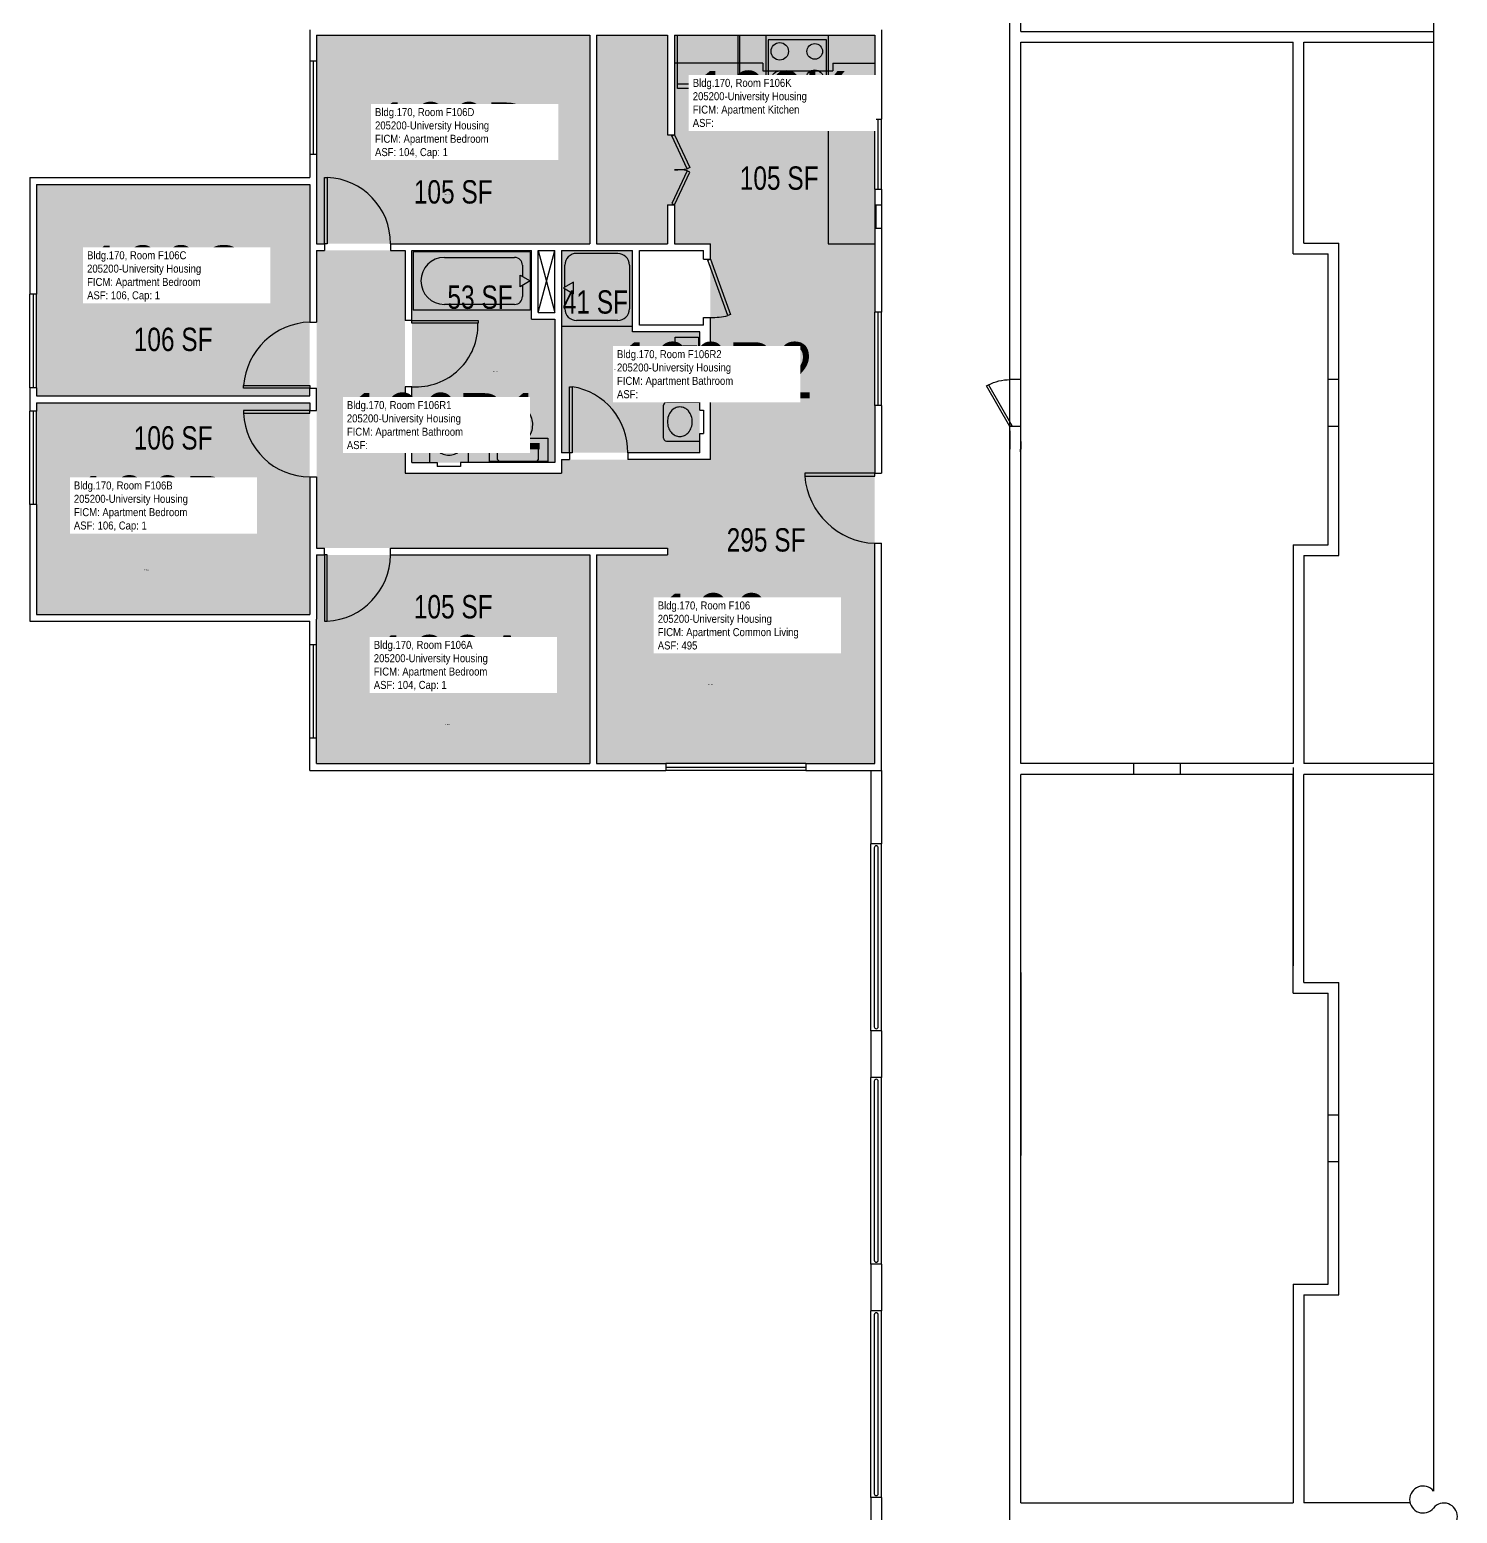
# Model space of a CAD drawing. Header units: inches. Extents: x -56 to 1071, y -144 to 3121.
# Drawn here: x -56 to 677, y 756 to 1519 of the extents above; entities that cross this region are included whole.
import ezdxf
from ezdxf.enums import TextEntityAlignment as Align

# ---------------------------------------------------------------- set-up
doc = ezdxf.new("R2010")
doc.units = ezdxf.units.IN
doc.header["$LTSCALE"] = 10
doc.header["$MEASUREMENT"] = 0
for name, color, linetype in [('A-DOOR', 2, 'CONTINUOUS'), ('A-FLOR', 3, 'CONTINUOUS'), ('A-GLAZ', 1, 'CONTINUOUS'), ('A-IDEN-RNUM', 7, 'CONTINUOUS'), ('A-IDEN-SNUM', 4, 'CONTINUOUS'), ('A-IDEN-VNUM', 4, 'CONTINUOUS'), ('A-WALL', 5, 'CONTINUOUS'), ('AREA-TEXT', 3, 'CONTINUOUS'), ('P-SANR-FIXT', 2, 'CONTINUOUS'), ('Rooms-Category-Color', 7, 'CONTINUOUS'), ('Rooms-College-Color', 7, 'CONTINUOUS'), ('Rooms-Department-Color', 7, 'CONTINUOUS'), ('Rooms-Division-Color', 7, 'CONTINUOUS'), ('Rooms-Information', 7, 'CONTINUOUS')]:
    doc.layers.add(name, color=color, linetype=linetype)
doc.styles.add('CP_AREA', font='arial.ttf', dxfattribs={"height": 15})
doc.styles.add('CP_ROOMSNUMBER', font='arial.ttf', dxfattribs={"height": 1})
doc.styles.add('CP_ROOMVNUMBER', font='arial.ttf', dxfattribs={"width": 0.85, "height": 0.075})

msp = doc.modelspace()

# ---------------------------------------------------------------- hatches: boundary and pattern name
at = {"layer": 'Rooms-Category-Color', "true_color": 0x728ef3}
for points in [[(91.02, 1409), (91.02, 1516.25), (231.52, 1516.25), (231.52, 1409)], [(235.02, 1516.25), (235.02, 1409), (271.52, 1409), (271.52, 1429), (275.02, 1429), (275.02, 1409), (378.02, 1409), (378.02, 1516.25), (275.02, 1516.25), (275.03, 1464.99), (271.52, 1465), (271.52, 1516.25), (235.02, 1516.25)], [(87.52, 1330.75), (87.52, 1439.5), (-52.98, 1439.5), (-52.98, 1330.75)], [(91.02, 1405.51), (91.02, 1252.51), (271.52, 1252.5), (271.52, 1249), (235.02, 1249), (235.02, 1141.75), (378.01, 1141.75), (378.02, 1409), (293.51, 1409), (293.51, 1298), (217.02, 1298), (217.02, 1291), (136.52, 1291), (136.52, 1405.5)], [(140.02, 1405.5), (140.02, 1296.5), (213.52, 1296.5), (213.52, 1370.12), (201.52, 1370.12), (201.52, 1405.5)], [(217.02, 1405.5), (217.02, 1301.5), (288.01, 1301.5), (288.02, 1363.62), (253.52, 1363.63), (253.52, 1405.5)], [(87.52, 1218.5), (87.52, 1327.25), (-52.98, 1327.25), (-52.98, 1218.5)], [(231.52, 1249), (231.52, 1141.75), (91.02, 1141.75), (91.02, 1249)]]:
    msp.add_hatch(color=171, dxfattribs=at).paths.add_polyline_path(points)
at = {"layer": 'Rooms-College-Color', "true_color": 0xadadad}
for points in [[(91.02, 1409), (91.02, 1516.25), (231.52, 1516.25), (231.52, 1409)], [(235.02, 1516.25), (235.02, 1409), (271.52, 1409), (271.52, 1429), (275.02, 1429), (275.02, 1409), (378.02, 1409), (378.02, 1516.25), (275.02, 1516.25), (275.03, 1464.99), (271.52, 1465), (271.52, 1516.25), (235.02, 1516.25)], [(87.52, 1330.75), (87.52, 1439.5), (-52.98, 1439.5), (-52.98, 1330.75)], [(91.02, 1405.51), (91.02, 1252.51), (271.52, 1252.5), (271.52, 1249), (235.02, 1249), (235.02, 1141.75), (378.01, 1141.75), (378.02, 1409), (293.51, 1409), (293.51, 1298), (217.02, 1298), (217.02, 1291), (136.52, 1291), (136.52, 1405.5)], [(140.02, 1405.5), (140.02, 1296.5), (213.52, 1296.5), (213.52, 1370.12), (201.52, 1370.12), (201.52, 1405.5)], [(217.02, 1405.5), (217.02, 1301.5), (288.01, 1301.5), (288.02, 1363.62), (253.52, 1363.63), (253.52, 1405.5)], [(87.52, 1218.5), (87.52, 1327.25), (-52.98, 1327.25), (-52.98, 1218.5)], [(231.52, 1249), (231.52, 1141.75), (91.02, 1141.75), (91.02, 1249)]]:
    msp.add_hatch(color=253, dxfattribs=at).paths.add_polyline_path(points)
at = {"layer": 'Rooms-Department-Color', "true_color": 0x604aed}
for points in [[(91.02, 1409), (91.02, 1516.25), (231.52, 1516.25), (231.52, 1409)], [(235.02, 1516.25), (235.02, 1409), (271.52, 1409), (271.52, 1429), (275.02, 1429), (275.02, 1409), (378.02, 1409), (378.02, 1516.25), (275.02, 1516.25), (275.03, 1464.99), (271.52, 1465), (271.52, 1516.25), (235.02, 1516.25)], [(87.52, 1330.75), (87.52, 1439.5), (-52.98, 1439.5), (-52.98, 1330.75)], [(91.02, 1405.51), (91.02, 1252.51), (271.52, 1252.5), (271.52, 1249), (235.02, 1249), (235.02, 1141.75), (378.01, 1141.75), (378.02, 1409), (293.51, 1409), (293.51, 1298), (217.02, 1298), (217.02, 1291), (136.52, 1291), (136.52, 1405.5)], [(140.02, 1405.5), (140.02, 1296.5), (213.52, 1296.5), (213.52, 1370.12), (201.52, 1370.12), (201.52, 1405.5)], [(217.02, 1405.5), (217.02, 1301.5), (288.01, 1301.5), (288.02, 1363.62), (253.52, 1363.63), (253.52, 1405.5)], [(87.52, 1218.5), (87.52, 1327.25), (-52.98, 1327.25), (-52.98, 1218.5)], [(231.52, 1249), (231.52, 1141.75), (91.02, 1141.75), (91.02, 1249)]]:
    msp.add_hatch(color=173, dxfattribs=at).paths.add_polyline_path(points)
at = {"layer": 'Rooms-Division-Color', "true_color": 0x604aed}
for points in [[(91.02, 1409), (91.02, 1516.25), (231.52, 1516.25), (231.52, 1409)], [(235.02, 1516.25), (235.02, 1409), (271.52, 1409), (271.52, 1429), (275.02, 1429), (275.02, 1409), (378.02, 1409), (378.02, 1516.25), (275.02, 1516.25), (275.03, 1464.99), (271.52, 1465), (271.52, 1516.25), (235.02, 1516.25)], [(87.52, 1330.75), (87.52, 1439.5), (-52.98, 1439.5), (-52.98, 1330.75)], [(91.02, 1405.51), (91.02, 1252.51), (271.52, 1252.5), (271.52, 1249), (235.02, 1249), (235.02, 1141.75), (378.01, 1141.75), (378.02, 1409), (293.51, 1409), (293.51, 1298), (217.02, 1298), (217.02, 1291), (136.52, 1291), (136.52, 1405.5)], [(140.02, 1405.5), (140.02, 1296.5), (213.52, 1296.5), (213.52, 1370.12), (201.52, 1370.12), (201.52, 1405.5)], [(217.02, 1405.5), (217.02, 1301.5), (288.01, 1301.5), (288.02, 1363.62), (253.52, 1363.63), (253.52, 1405.5)], [(87.52, 1218.5), (87.52, 1327.25), (-52.98, 1327.25), (-52.98, 1218.5)], [(231.52, 1249), (231.52, 1141.75), (91.02, 1141.75), (91.02, 1249)]]:
    msp.add_hatch(color=173, dxfattribs=at).paths.add_polyline_path(points)

# ---------------------------------------------------------------- linework, layer by layer
at = {"layer": 'A-DOOR'}
for p, q in [((273.72, 1464.4), (275, 1464.99)), ((281.6, 1447.55), (273.72, 1464.4)), ((275, 1464.99), (282.88, 1448.15)), ((95.01, 1442.99), (96.42, 1442.99)), ((95.01, 1408.99), (95.01, 1442.99)), ((96.42, 1442.99), (96.42, 1408.99)), ((281.6, 1446.44), (273.73, 1429.59)), ((275.01, 1428.99), (282.88, 1445.84)), ((282.88, 1448.15), (281.6, 1447.55)), ((282.88, 1445.84), (281.6, 1446.44)), ((273.73, 1429.59), (275.01, 1428.99)), ((96.42, 1408.99), (95.01, 1408.99)), ((292.18, 1400.51), (293.51, 1400.99)), ((302.48, 1372.04), (292.18, 1400.51)), ((293.51, 1400.99), (303.81, 1372.52)), ((140.01, 1369.49), (174.01, 1369.49)), ((140.01, 1368.07), (140.01, 1369.49)), ((174.01, 1368.07), (140.01, 1368.07)), ((174.01, 1369.49), (174.01, 1368.07)), ((303.81, 1372.52), (302.48, 1372.04)), ((53.51, 1336.15), (87.51, 1336.16)), ((53.51, 1334.74), (53.51, 1336.15)), ((87.51, 1334.74), (53.51, 1334.74)), ((87.51, 1336.16), (87.51, 1334.74)), ((221.01, 1335.49), (222.42, 1335.49)), ((221.01, 1301.49), (221.01, 1335.49)), ((222.42, 1335.49), (222.43, 1301.49)), ((53.51, 1323.24), (53.51, 1321.82)), ((87.51, 1323.24), (53.51, 1323.24)), ((53.51, 1321.82), (87.51, 1321.82)), ((87.51, 1321.82), (87.51, 1323.24)), ((222.43, 1301.49), (221.01, 1301.49)), ((342.01, 1291), (342.01, 1289.58)), ((378.01, 1291), (342.01, 1291)), ((342.01, 1289.58), (378.01, 1289.58)), ((378.01, 1289.58), (378.01, 1291)), ((95.01, 1248.99), (95.01, 1214.99)), ((96.43, 1248.99), (95.01, 1248.99)), ((96.43, 1214.99), (96.43, 1248.99)), ((95.01, 1214.99), (96.43, 1214.99))]:
    msp.add_line(p, q, dxfattribs=at)
at = {"layer": 'A-DOOR', "extrusion": (4.67195e-11, -0.000261203, -1)}
for p, q in [((435.51, 1335.91), (436.38, 1336.41)), ((447.51, 1315.12), (435.51, 1335.91)), ((436.38, 1336.41), (448.38, 1315.62)), ((448.38, 1315.62), (447.51, 1315.12))]:
    msp.add_line(p, q, dxfattribs=at)
at = {"layer": 'A-DOOR'}
for centre, radius, start, end in [((95.24, 1409.24), 33.77, 359.56889, 87.99667), ((276.17, 1472.67), 25.7, 267.40132, 282.20654), ((276.17, 1421.32), 25.7, 77.79676, 92.60199), ((88.83, 1333.33), 35.43, 92.13623, 175.42932), ((142.13, 1367.3), 31.88, 266.18082, 1.38474), ((292.58, 1417.53), 46.56, 271.1383, 282.27137), ((217.16, 1302.05), 33.85, 359.05692, 81.053), ((87.46, 1323.22), 33.98, 182.35672, 270.08434), ((379.49, 1292.56), 37.6, 184.5536, 267.74935), ((94.63, 1249.32), 34.38, 272.99788, 359.44317)]:
    msp.add_arc(centre, radius, start, end, dxfattribs=at)
at = {"layer": 'A-DOOR', "extrusion": (4.67195e-11, -0.000261203, -1)}
msp.add_arc((-447.57, 1314.72, -0.34), 24.4, 62.71182, 89.87631, dxfattribs=at)
at = {"layer": 'A-FLOR'}
for p, q in [((205.01, 1405.5), (213.51, 1373.62)), ((205.01, 1373.62), (213.51, 1405.49)), ((377.76, 1098.5), (377.76, 1006.5)), ((379.76, 1006.5), (379.76, 1098.5)), ((377.76, 978.5), (377.76, 886.5)), ((379.76, 886.5), (379.76, 978.5)), ((377.76, 858.5), (377.76, 766.5)), ((379.76, 766.5), (379.76, 858.5))]:
    msp.add_line(p, q, dxfattribs=at)
for centre, start, end in [((378.76, 1098.5), 0, 180), ((378.76, 1006.5), 180, 0), ((378.76, 978.5), 0, 180), ((378.76, 886.5), 180, 0), ((378.76, 858.5), 0, 180), ((378.76, 766.5), 180, 0)]:
    msp.add_arc(centre, 1, start, end, dxfattribs=at)
at = {"layer": 'A-GLAZ'}
for p, q in [((87.5, 1502.99), (87.5, 1454.99)), ((89.25, 1502.99), (89.25, 1454.99)), ((91, 1502.99), (91, 1454.99)), ((378.01, 1437), (378, 1473)), ((379.76, 1437), (379.75, 1473)), ((381.51, 1437), (381.5, 1473)), ((-56.49, 1334.98), (-56.49, 1382.98)), ((-54.74, 1382.98), (-54.74, 1334.98)), ((-52.99, 1334.98), (-52.99, 1382.98)), ((378.01, 1325.87), (378.01, 1373.87)), ((379.76, 1325.87), (379.76, 1373.87)), ((381.51, 1325.87), (381.51, 1373.87)), ((-56.49, 1274.98), (-56.49, 1322.98)), ((-54.74, 1322.98), (-54.74, 1274.98)), ((-52.99, 1274.98), (-52.99, 1322.98)), ((87.51, 1154.99), (87.51, 1202.99)), ((89.26, 1202.99), (89.26, 1154.99)), ((91.01, 1154.99), (91.01, 1202.99)), ((342.51, 1141.75), (270.51, 1141.74)), ((270.51, 1139.99), (342.51, 1140)), ((342.51, 1138.25), (270.51, 1138.24))]:
    msp.add_line(p, q, dxfattribs=at)
at = {"layer": 'A-WALL'}
for p, q in [((447.51, 761.75), (447.51, 1550)), ((453.01, 1518), (453.01, 1550)), ((665.22, 1554), (665.22, 767.89)), ((87.5, 1518.99), (87.5, 1502.99)), ((381.5, 1519), (381.5, 1473)), ((453.01, 1518), (665.22, 1518)), ((91, 1516.24), (231.5, 1516.24)), ((91, 1516.24), (91, 1502.99)), ((231.5, 1516.24), (231.51, 1408.99)), ((235, 1516.24), (271.5, 1516.24)), ((235, 1516.24), (235.01, 1408.99)), ((271.5, 1516.24), (271.5, 1464.99)), ((275, 1516.24), (378, 1516.25)), ((275, 1516.24), (275, 1464.99)), ((378, 1516.25), (378, 1473)), ((453.01, 1141.75), (453.01, 1512.5)), ((453.01, 1512.5), (593.01, 1512.5)), ((593.01, 1403.75), (593.01, 1512.5)), ((598.51, 1512.5), (665.22, 1512.5)), ((598.51, 1409.25), (598.51, 1512.5)), ((87.5, 1502.99), (91, 1502.99)), ((378, 1473), (381.5, 1473)), ((271.5, 1464.99), (275, 1464.99)), ((87.5, 1454.99), (91, 1454.99)), ((87.5, 1454.99), (87.51, 1442.99)), ((91, 1454.99), (91.01, 1441.99)), ((-56.49, 1442.98), (87.51, 1442.99)), ((-56.49, 1442.98), (-56.49, 1382.98)), ((91.01, 1443.99), (91.01, 1408.99)), ((-52.99, 1439.48), (87.51, 1439.49)), ((-52.99, 1439.48), (-52.99, 1382.98)), ((87.51, 1439.49), (87.51, 1368.74)), ((378.01, 1437), (378.01, 1409)), ((378.01, 1437), (381.51, 1437)), ((381.51, 1437), (381.51, 1429)), ((271.51, 1428.99), (275.01, 1428.99)), ((271.51, 1428.99), (271.51, 1408.99)), ((275.01, 1428.99), (275.01, 1408.99)), ((378.51, 1429), (381.51, 1429)), ((378.51, 1429), (378.51, 1417)), ((381.51, 1429), (381.51, 1417)), ((378.51, 1417), (381.51, 1417)), ((381.51, 1417), (381.51, 1373.87)), ((91.01, 1408.99), (95.01, 1408.99)), ((91.01, 1405.49), (95.01, 1405.49)), ((91.01, 1405.49), (91.01, 1368.74)), ((95.01, 1408.99), (95.01, 1405.49)), ((129.01, 1408.99), (129.01, 1405.49)), ((129.01, 1408.99), (231.51, 1408.99)), ((129.01, 1405.49), (136.51, 1405.49)), ((136.51, 1405.49), (136.51, 1369.49)), ((140.01, 1369.49), (140.01, 1405.49)), ((140.01, 1405.49), (201.51, 1405.49)), ((201.51, 1370.12), (201.51, 1405.49)), ((205.01, 1373.62), (205.01, 1405.49)), ((205.01, 1405.49), (213.51, 1405.49)), ((213.51, 1373.62), (213.51, 1405.49)), ((217.01, 1405.49), (217.01, 1301.49)), ((217.01, 1405.49), (253.51, 1405.49)), ((235.01, 1408.99), (271.51, 1408.99)), ((253.51, 1363.62), (253.51, 1405.49)), ((257.01, 1367.12), (257.01, 1405.49)), ((257.01, 1405.49), (290.01, 1405.49)), ((275.01, 1408.99), (293.51, 1408.99)), ((290.01, 1400.99), (290.01, 1405.49)), ((293.51, 1400.99), (293.51, 1408.99)), ((378.01, 1409), (378.01, 1373.87)), ((593.01, 1403.75), (611.01, 1403.75)), ((598.51, 1409.25), (616.51, 1409.25)), ((611.01, 1254.25), (611.01, 1403.75)), ((616.51, 1248.75), (616.51, 1409.25)), ((290.01, 1400.99), (293.51, 1400.99)), ((-52.99, 1382.98), (-56.49, 1382.98)), ((205.01, 1373.62), (213.51, 1373.62)), ((381.51, 1373.87), (378.01, 1373.87)), ((87.51, 1368.74), (91.01, 1368.74)), ((140.01, 1369.49), (136.51, 1369.49)), ((201.51, 1370.12), (213.51, 1370.12)), ((213.51, 1370.12), (213.51, 1296.49)), ((290.01, 1367.12), (257.01, 1367.12)), ((290.01, 1367.12), (290.01, 1370.99)), ((290.01, 1370.99), (293.51, 1370.99)), ((293.51, 1297.99), (293.51, 1370.99)), ((288.01, 1363.62), (253.51, 1363.62)), ((288.01, 1323.49), (288.01, 1363.62)), ((-52.99, 1334.98), (-56.49, 1334.98)), ((-56.49, 1334.98), (-56.49, 1322.98)), ((-52.99, 1334.98), (-52.99, 1330.73)), ((87.51, 1334.74), (91.01, 1334.74)), ((87.51, 1330.74), (87.51, 1334.74)), ((91.01, 1323.24), (91.01, 1334.74)), ((140.01, 1335.49), (136.51, 1335.49)), ((136.51, 1335.49), (136.51, 1290.99)), ((140.01, 1296.49), (140.01, 1335.49)), ((453.01, 1339.12), (447.51, 1339.12)), ((616.51, 1339.12), (611.01, 1339.12)), ((-52.99, 1330.73), (87.51, 1330.74)), ((-52.99, 1327.23), (87.51, 1327.24)), ((-52.99, 1327.23), (-52.99, 1322.98)), ((87.51, 1327.24), (87.51, 1323.24)), ((-52.99, 1322.98), (-56.49, 1322.98)), ((87.51, 1323.24), (91.01, 1323.24)), ((288.01, 1323.49), (290.01, 1323.49)), ((290.01, 1323.49), (290.01, 1311.49)), ((378.01, 1325.87), (378.01, 1291)), ((381.51, 1325.87), (378.01, 1325.87)), ((381.51, 1325.87), (381.51, 1291)), ((453.01, 1315.12), (447.51, 1315.12)), ((447.51, 1312.82), (447.51, 1303.32)), ((616.51, 1315.12), (611.01, 1315.12)), ((288.01, 1301.49), (288.01, 1311.49)), ((288.01, 1311.49), (290.01, 1311.49)), ((453.01, 1307.32), (453.01, 1303.32)), ((140.01, 1296.49), (153.01, 1296.49)), ((153.01, 1296.49), (153.01, 1294.49)), ((213.51, 1296.49), (165.01, 1296.49)), ((165.01, 1296.49), (165.01, 1294.49)), ((221.01, 1301.49), (217.01, 1301.49)), ((217.01, 1297.99), (221.01, 1297.99)), ((217.01, 1297.99), (217.01, 1290.99)), ((221.01, 1301.49), (221.01, 1297.99)), ((251.01, 1301.49), (251.01, 1297.99)), ((288.01, 1301.49), (251.01, 1301.49)), ((293.51, 1297.99), (251.01, 1297.99)), ((452.89, 1302.08), (452.89, 1303.45)), ((87.51, 1289.24), (91.01, 1289.24)), ((87.51, 1289.24), (87.51, 1218.49)), ((91.01, 1289.24), (91.01, 1252.49)), ((136.51, 1290.99), (217.01, 1290.99)), ((165.01, 1294.49), (153.01, 1294.49)), ((378.01, 1291), (381.51, 1291)), ((-52.99, 1274.98), (-56.49, 1274.98)), ((-56.49, 1274.98), (-56.49, 1214.98)), ((-52.99, 1274.98), (-52.99, 1218.48)), ((91.01, 1252.49), (95.01, 1252.49)), ((95.01, 1248.99), (95.01, 1252.49)), ((129.01, 1248.99), (129.01, 1252.49)), ((129.01, 1252.49), (271.51, 1252.49)), ((271.51, 1252.49), (271.51, 1248.99)), ((378.01, 1141.75), (378.01, 1255)), ((378.01, 1255), (381.51, 1255)), ((381.51, 1138.25), (381.51, 1255)), ((593.01, 1254.25), (611.01, 1254.25)), ((593.01, 1254.25), (593.01, 1141.75)), ((91.01, 1248.99), (91.01, 1215.99)), ((91.01, 1248.99), (95.01, 1248.99)), ((129.01, 1248.99), (231.51, 1248.99)), ((231.51, 1248.99), (231.51, 1141.74)), ((235.01, 1248.99), (271.51, 1248.99)), ((235.01, 1248.99), (235.01, 1141.74)), ((598.51, 1248.75), (616.51, 1248.75)), ((598.51, 1248.75), (598.51, 1141.75)), ((-56.49, 1214.98), (87.51, 1214.99)), ((-52.99, 1218.48), (87.51, 1218.49)), ((87.51, 1202.99), (87.51, 1214.99)), ((91.01, 1202.99), (91.01, 1215.99)), ((87.51, 1202.99), (91.01, 1202.99)), ((87.51, 1154.99), (91.01, 1154.99)), ((87.51, 1138.24), (87.51, 1154.99)), ((91.01, 1141.74), (91.01, 1154.99)), ((87.51, 1138.24), (270.51, 1138.24)), ((91.01, 1141.74), (231.51, 1141.74)), ((235.01, 1141.74), (270.51, 1141.74)), ((270.51, 1141.74), (270.51, 1138.24)), ((342.51, 1141.75), (378.01, 1141.75)), ((342.51, 1141.75), (342.51, 1138.25)), ((342.51, 1138.25), (381.51, 1138.25)), ((376.01, 1138.25), (376.01, 1100.5)), ((381.51, 1138.25), (381.51, 1100.5)), ((593.01, 1141.75), (453.01, 1141.75)), ((593.01, 1136.25), (453.01, 1136.25)), ((453.01, 761.75), (453.01, 1136.25)), ((511.01, 1141.75), (511.01, 1136.25)), ((535.01, 1141.75), (535.01, 1136.25)), ((593.01, 1139.82), (593.01, 1037.82)), ((593.01, 1023.75), (593.01, 1136.25)), ((665.22, 1141.75), (598.51, 1141.75)), ((598.51, 1029.25), (598.51, 1136.25)), ((665.22, 1136.25), (598.51, 1136.25)), ((376.01, 1004.5), (376.01, 1100.5)), ((381.51, 1100.5), (376.01, 1100.5)), ((381.51, 1004.5), (381.51, 1100.5)), ((453.01, 1034.32), (453.01, 940.32)), ((593.01, 1023.75), (611.01, 1023.75)), ((598.51, 1029.25), (616.51, 1029.25)), ((611.01, 874.25), (611.01, 1023.75)), ((616.51, 868.75), (616.51, 1029.25)), ((376.01, 1004.5), (376.01, 980.5)), ((381.51, 1004.5), (376.01, 1004.5)), ((381.51, 1004.5), (381.51, 980.5)), ((376.01, 884.5), (376.01, 980.5)), ((381.51, 980.5), (376.01, 980.5)), ((381.51, 884.5), (381.51, 980.5)), ((616.51, 961), (611.01, 961)), ((616.51, 937), (611.01, 937)), ((376.01, 884.5), (376.01, 860.5)), ((381.51, 884.5), (376.01, 884.5)), ((381.51, 884.5), (381.51, 860.5)), ((593.01, 874.25), (611.01, 874.25)), ((593.01, 874.25), (593.01, 761.75)), ((598.51, 868.75), (616.51, 868.75)), ((598.51, 868.75), (598.51, 761.75)), ((381.51, 860.5), (376.01, 860.5)), ((376.01, 764.5), (376.01, 860.5)), ((381.51, 764.5), (381.51, 860.5)), ((376.01, 764.5), (376.01, 740.5)), ((381.51, 764.5), (376.01, 764.5)), ((381.51, 764.5), (381.51, 740.5)), ((447.51, 429.25), (447.51, 761.75)), ((453.01, 761.75), (593.01, 761.75)), ((653.18, 761.75), (598.51, 761.75))]:
    msp.add_line(p, q, dxfattribs=at)
for centre, start, end in [((659.87, 763.51), 39.27369, 320.72631), ((670.58, 754.76), 219.27369, 140.72631)]:
    msp.add_arc(centre, 6.92, start, end, dxfattribs=at)
at = {"layer": 'P-SANR-FIXT'}
for p, q in [((276.63, 1516.24), (307.63, 1516.25)), ((276.63, 1488.74), (276.63, 1516.24)), ((307.63, 1516.25), (307.63, 1488.75)), ((308.63, 1492.25), (308.63, 1516.25)), ((322.14, 1492.25), (322.14, 1516.25)), ((353.14, 1513.83), (323.14, 1513.83)), ((323.14, 1513.83), (323.14, 1487.83)), ((353.14, 1487.83), (353.14, 1513.83)), ((354, 1516.25), (354.01, 1409)), ((320.37, 1501.83), (275, 1501.83)), ((320.37, 1501.83), (320.37, 1497.83)), ((320.37, 1497.83), (356.37, 1497.83)), ((356.37, 1501.83), (356.37, 1497.83)), ((356.37, 1501.83), (378, 1501.83)), ((307.63, 1491), (276.63, 1490.99)), ((307.63, 1488.75), (276.63, 1488.74)), ((308.63, 1492.25), (322.14, 1492.25)), ((323.14, 1487.83), (353.14, 1487.83)), ((140.63, 1404.87), (140.63, 1374.87)), ((200.88, 1404.87), (140.63, 1404.87)), ((200.88, 1404.87), (200.88, 1374.87)), ((245.84, 1403.99), (224.67, 1403.99)), ((354.01, 1409), (378.01, 1409)), ((156.7, 1401.92), (192.85, 1401.92)), ((196.86, 1397.9), (196.86, 1392.19)), ((218.67, 1386.69), (218.67, 1397.99)), ((251.84, 1397.99), (251.84, 1375.49)), ((195.69, 1392.87), (200.88, 1389.87)), ((195.69, 1386.87), (195.69, 1392.87)), ((200.88, 1389.87), (195.69, 1386.87)), ((223.1, 1389.24), (217.9, 1386.24)), ((223.1, 1383.24), (223.1, 1389.24)), ((196.87, 1387.55), (196.87, 1381.83)), ((217.9, 1386.24), (223.1, 1383.24)), ((218.67, 1375.49), (218.67, 1385.8)), ((200.88, 1374.87), (140.63, 1374.87)), ((192.85, 1377.82), (156.7, 1377.82)), ((217.01, 1366.62), (253.51, 1366.62)), ((245.84, 1369.49), (224.67, 1369.49)), ((275.41, 1330.99), (275.41, 1360.99)), ((275.41, 1360.99), (287.41, 1360.99)), ((287.41, 1360.99), (287.41, 1330.99)), ((278.41, 1355.49), (279.41, 1356.49)), ((278.41, 1351.99), (278.41, 1355.49)), ((279.39, 1348.55), (278.41, 1351.99)), ((279.41, 1356.49), (286.41, 1356.49)), ((286.41, 1356.49), (287.41, 1355.49)), ((287.41, 1355.49), (287.41, 1336.49)), ((278.41, 1339.99), (279.41, 1343.49)), ((279.41, 1343.49), (279.41, 1348.44)), ((278.41, 1336.67), (278.41, 1339.99)), ((279.41, 1335.49), (278.53, 1336.37)), ((286.41, 1335.49), (279.41, 1335.49)), ((287.41, 1336.49), (286.41, 1335.49)), ((270.88, 1327.49), (288.01, 1327.49)), ((287.41, 1330.99), (275.41, 1330.99)), ((269.38, 1308.99), (269.38, 1325.99)), ((149.01, 1313.62), (149.01, 1296.49)), ((150.51, 1315.12), (167.51, 1315.12)), ((169.01, 1313.62), (169.01, 1296.49)), ((179.88, 1309.12), (209.88, 1309.12)), ((179.88, 1297.12), (179.88, 1309.12)), ((184.01, 1305.12), (184.89, 1305.99)), ((184.01, 1298.12), (184.01, 1305.12)), ((185.18, 1306.12), (188.51, 1306.12)), ((188.51, 1306.12), (191.95, 1305.13)), ((192.07, 1305.12), (196.95, 1305.12)), ((197.07, 1305.13), (200.51, 1306.12)), ((200.51, 1306.12), (204.01, 1306.12)), ((204.01, 1306.12), (204.89, 1305.24)), ((205.01, 1304.94), (205.01, 1298.12)), ((209.88, 1309.12), (209.88, 1297.12)), ((270.88, 1307.49), (288.01, 1307.49)), ((209.88, 1297.12), (179.88, 1297.12)), ((185.01, 1297.12), (184.01, 1298.12)), ((204.01, 1297.12), (185.01, 1297.12)), ((205.01, 1298.12), (204.01, 1297.12))]:
    msp.add_line(p, q, dxfattribs=at)
for centre, radius in [((329.14, 1507.83), 4.5), ((347.14, 1507.83), 4), ((329.14, 1493.83), 4), ((347.14, 1493.83), 4.5)]:
    msp.add_circle(centre, radius, dxfattribs=at)
for centre, radius, start, end in [((224.67, 1397.99), 6, 90.00165, 180.00165), ((245.84, 1397.99), 6, 0.00165, 90.00165), ((156.7, 1389.87), 12.05, 90.00165, 270.00165), ((192.85, 1397.9), 4.02, 0.00165, 90.00165), ((192.85, 1381.83), 4.02, 270.00165, 0.00165), ((224.67, 1375.49), 6, 180.00165, 270.00165), ((245.84, 1375.49), 6, 270.00165, 0.00165), ((267.13, 1345.28), 7.89, 129.47411, 153.30046), ((268.63, 1343.46), 10.24, 108.83704, 129.47411), ((268.08, 1345.06), 8.55, 86.22622, 108.83704), ((268.64, 1342.42), 11.18, 71.16627, 90.00165), ((269.24, 1344.17), 9.33, 50.52919, 71.16627), ((270.16, 1345.28), 7.89, 26.70284, 50.52919), ((265.71, 1345.99), 6.3, 153.30046, 180.00165), ((265.71, 1345.99), 6.3, 180.00165, 206.70284), ((267.13, 1346.71), 7.89, 206.70284, 230.52919), ((270.16, 1346.71), 7.89, 309.47411, 333.30046), ((271.57, 1345.99), 6.3, 0.00165, 26.70284), ((271.57, 1345.99), 6.3, 333.30046, 0.00165), ((278.99, 1348.44), 0.418, 0.00165, 15.94705), ((268.04, 1347.82), 9.33, 230.52919, 251.16627), ((268.64, 1349.57), 11.18, 251.16627, 270.00165), ((268.64, 1349.57), 11.18, 270.00165, 288.83704), ((269.24, 1347.82), 9.33, 288.83704, 309.47411), ((278.83, 1336.67), 0.418, 180.00165, 225.00165), ((270.88, 1325.99), 1.5, 90.00165, 180.00165), ((198.09, 1315.88), 11.18, 161.16627, 180.00165), ((196.33, 1316.48), 9.33, 140.52919, 161.16627), ((195.22, 1317.4), 7.89, 116.70284, 140.52919), ((194.51, 1318.81), 6.3, 90.00165, 116.70284), ((194.51, 1318.81), 6.3, 63.30046, 90.00165), ((193.8, 1317.4), 7.89, 39.47411, 63.30046), ((191.98, 1315.9), 10.24, 18.83704, 39.47411), ((280.39, 1317.49), 9, 160.7723, 180.00165), ((279.11, 1317.94), 7.65, 139.90075, 160.7723), ((278.3, 1318.62), 6.59, 116.19324, 139.90075), ((277.78, 1319.67), 5.42, 90.00165, 116.19324), ((277.78, 1319.67), 5.42, 63.81007, 90.00165), ((277.27, 1318.62), 6.59, 40.10256, 63.81007), ((276.45, 1317.94), 7.65, 19.23101, 40.10256), ((275.18, 1317.49), 9, 0.00165, 19.23101), ((150.51, 1313.62), 1.5, 90.00165, 180.00165), ((158.57, 1305.39), 7.65, 109.23101, 130.10256), ((159.01, 1304.11), 9, 90.00165, 109.23101), ((159.01, 1304.11), 9, 70.7723, 90.00165), ((159.45, 1305.39), 7.65, 49.90075, 70.7723), ((167.51, 1313.62), 1.5, 0.00165, 90.00165), ((198.09, 1315.88), 11.18, 180.00165, 198.83704), ((196.33, 1315.29), 9.33, 198.83704, 219.47411), ((192.68, 1315.29), 9.33, 320.52919, 341.16627), ((190.93, 1315.88), 11.18, 341.16627, 0.00165), ((193.58, 1316.45), 8.55, 356.22622, 18.83704), ((280.39, 1317.49), 9, 180.00165, 199.23101), ((279.11, 1317.05), 7.65, 199.23101, 220.10256), ((278.3, 1316.37), 6.59, 220.10256, 243.81007), ((277.27, 1316.37), 6.59, 296.19324, 319.90075), ((276.45, 1317.05), 7.65, 319.90075, 340.7723), ((275.18, 1317.49), 9, 340.7723, 0.00165), ((156.83, 1306.72), 5.42, 153.81007, 180.00165), ((156.83, 1306.72), 5.42, 180.00165, 206.19324), ((157.88, 1306.2), 6.59, 130.10256, 153.81007), ((157.88, 1307.23), 6.59, 206.19324, 229.90075), ((160.14, 1306.2), 6.59, 26.19324, 49.90075), ((160.14, 1307.23), 6.59, 310.10256, 333.81007), ((161.19, 1306.72), 5.42, 0.00165, 26.19324), ((161.19, 1306.72), 5.42, 333.81007, 0.00165), ((185.18, 1305.7), 0.418, 90.00165, 135.00165), ((195.22, 1314.37), 7.89, 219.47411, 243.30046), ((194.51, 1312.95), 6.3, 243.30046, 270.00165), ((192.07, 1305.54), 0.418, 254.05626, 270.00165), ((194.51, 1312.95), 6.3, 270.00165, 296.70284), ((196.95, 1305.54), 0.418, 270.00165, 285.94705), ((193.8, 1314.37), 7.89, 296.70284, 320.52919), ((204.59, 1304.94), 0.418, 0.00165, 45.00165), ((270.88, 1308.99), 1.5, 180.00165, 270.00165), ((277.78, 1315.31), 5.42, 243.81007, 270.00165), ((277.78, 1315.31), 5.42, 270.00165, 296.19324), ((158.57, 1308.04), 7.65, 229.90075, 250.7723), ((159.01, 1309.32), 9, 250.7723, 270.00165), ((159.01, 1309.32), 9, 270.00165, 289.23101), ((159.45, 1308.04), 7.65, 289.23101, 310.10256)]:
    msp.add_arc(centre, radius, start, end, dxfattribs=at)

# ---------------------------------------------------------------- texts
at = {"layer": 'A-IDEN-RNUM', "style": 'CP_ROOMSNUMBER'}
for s, rotation, p in [('0106-K0', 0.34821, (309.36, 1482.13)), ('0106-D0', 0.26878, (156.87, 1434.13)), ('0106-C0', 0.23604, (11.08, 1359.76)), ('0106-R1', 0.34821, (181.54, 1343.21)), ('0106-R2', 0.34821, (243.73, 1344.2)), ('0106-B0', 0.26878, (2.22, 1241.04)), ('0106-00', 0.26878, (292.44, 1182.16)), ('0106-A0', 0.23604, (156.97, 1161.72))]:
    msp.add_text(s, height=0.36, rotation=rotation, dxfattribs=at).set_placement(p)
at = {"layer": 'A-IDEN-SNUM', "style": 'CP_ROOMSNUMBER'}
for s, rotation, p in [('1700F106K0', 0.34821, (309.36, 1482.13)), ('1700F106D0', 0.26878, (156.87, 1434.13)), ('1700F106C0', 0.23604, (11.08, 1359.76)), ('1700F106R1', 0.34821, (181.54, 1343.21)), ('1700F106R2', 0.34821, (243.73, 1344.2)), ('1700F106B0', 0.26878, (2.22, 1241.04)), ('1700F10600', 0.26878, (292.44, 1182.16)), ('1700F106A0', 0.23604, (156.97, 1161.72))]:
    msp.add_text(s, height=0.36, rotation=rotation, dxfattribs=at).set_placement(p)
at = {"layer": 'A-IDEN-VNUM', "style": 'CP_ROOMVNUMBER', "width": 0.85}
for s, p in [('106K', (284.42, 1468.96)), ('106D', (121.07, 1452.77)), ('106C', (-26.96, 1379.17)), ('106R2', (245.47, 1329.53)), ('106R1', (106.58, 1303.37)), ('106B', (-33.76, 1260.85)), ('106', (266.41, 1200.37)), ('106A', (120.43, 1178.92))]:
    msp.add_text(s, height=28.8, dxfattribs=at).set_placement(p)
at = {"layer": 'AREA-TEXT', "style": 'CP_AREA', "width": 0.75}
for s, p in [('105 SF', (161.27, 1435.64)), ('105 SF', (328.84, 1442.71)), ('53 SF', (175.05, 1381.51)), ('41 SF', (234.38, 1379.03)), ('106 SF', (17.27, 1359.81)), ('106 SF', (17.27, 1309.19)), ('295 SF', (322.12, 1256.75)), ('105 SF', (161.27, 1222.4))]:
    msp.add_text(s, height=12, dxfattribs=at).set_placement(p, align=Align.MIDDLE_CENTER)

# ---------------------------------------------------------------- next in the draw order: texts
at = {"layer": 'Rooms-Information', "char_height": 4.1143, "width": 92.16, "attachment_point": 7, "style": 'CP_ROOMVNUMBER', "bg_fill": 3, "box_fill_scale": 1.5, "bg_fill_color": 256, "bg_fill_true_color": 13158600, "bg_fill_transparency": 0}
for s, insert in [('Bldg.170, Room F106K^M^J205200-University Housing^M^JFICM: Apartment Kitchen^M^JASF: ', (284.42, 1468.96)), ('Bldg.170, Room F106D^M^J205200-University Housing^M^JFICM: Apartment Bedroom^M^JASF: 104, Cap: 1', (121.07, 1452.77)), ('Bldg.170, Room F106C^M^J205200-University Housing^M^JFICM: Apartment Bedroom^M^JASF: 106, Cap: 1', (-26.96, 1379.17)), ('Bldg.170, Room F106R2^M^J205200-University Housing^M^JFICM: Apartment Bathroom^M^JASF: ', (245.47, 1329.53)), ('Bldg.170, Room F106R1^M^J205200-University Housing^M^JFICM: Apartment Bathroom^M^JASF: ', (106.58, 1303.37)), ('Bldg.170, Room F106B^M^J205200-University Housing^M^JFICM: Apartment Bedroom^M^JASF: 106, Cap: 1', (-33.76, 1260.85)), ('Bldg.170, Room F106^M^J205200-University Housing^M^JFICM: Apartment Common Living^M^JASF: 495', (266.41, 1200.37)), ('Bldg.170, Room F106A^M^J205200-University Housing^M^JFICM: Apartment Bedroom^M^JASF: 104, Cap: 1', (120.43, 1178.92))]:
    msp.add_mtext(s, dxfattribs=dict(at, insert=insert))

doc.saveas('drawing.dxf')
